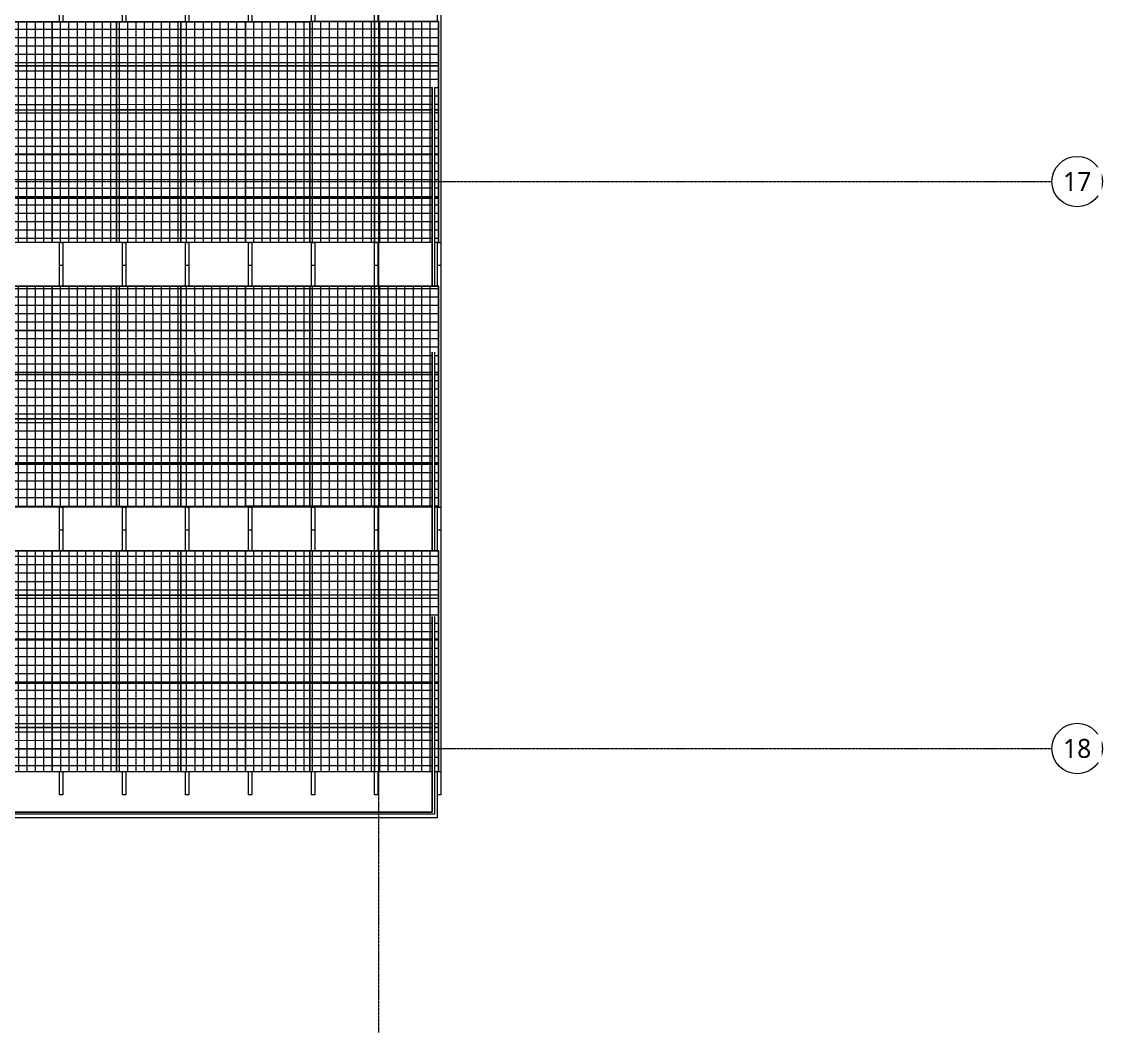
# Model space of a CAD drawing. Header units: inches. Extents: x -1714 to 1984, y -1043 to 970.
# Drawn here: x 955 to 1984, y -1043 to -80 of the extents above; entities that cross this region are included whole.
import ezdxf

# ---------------------------------------------------------------- set-up
doc = ezdxf.new("R2010")
doc.units = ezdxf.units.IN
doc.header["$MEASUREMENT"] = 0
doc.linetypes.add('Grid Line 1_2_', pattern=[0.875, 0.5, -0.125, 0.125, -0.125])
for name, color, linetype, lineweight in [('A-FLOR-HRAL', 11, 'Continuous', 9), ('A-ROOF', 132, 'Continuous', 13), ('E-ELEC-EQPM', 71, 'Continuous', 9), ('S-BEAM', 12, 'Continuous', 9), ('S-GRID', 1, 'Continuous', 9), ('S-GRID-IDEN', 1, 'Continuous', 9)]:
    doc.layers.add(name, color=color, linetype=linetype, lineweight=lineweight)
doc.styles.add('Trebuchet MS', font='trebuc.ttf', dxfattribs={"height": 18})
pattern_1 = [(0, (0, -0.022), (0, 7.97), []), (90, (0, -0.022), (-8, 5e-16), [])]

# ---------------------------------------------------------------- blocks, each defined once
blk = doc.blocks.new('PV Truss Beam 5 degrees 21 feet - PV Truss Beam 5 degrees 21 feet-1388190-L3')
at = {"layer": 'S-BEAM'}
for p, q in [((-126, 0), (-106.3, 0)), ((-126, 0), (-126, -3)), ((-106.3, -3), (-126, -3)), ((103.9, 0), (104, 0)), ((104, -3), (103.9, -3)), ((104, 0), (126, 0)), ((104, -3), (104, 0)), ((126, -3), (104, -3)), ((126, 0), (126, -3))]:
    blk.add_line(p, q, dxfattribs=at)
blk = doc.blocks.new('PV Truss Beam 5 degrees 21 feet - PV Truss Beam 5 degrees 21 feet-V6-L3')
at = {"layer": 'S-BEAM'}
for p, q in [((-126, 0), (104, 0)), ((-126, 0), (-126, -3)), ((-106.3, -3), (-126, -3)), ((104, -3), (103.9, -3)), ((104, 0), (126, 0)), ((104, -3), (104, 0)), ((126, -3), (104, -3)), ((126, 0), (126, -3))]:
    blk.add_line(p, q, dxfattribs=at)
blk = doc.blocks.new('PV Truss Beam 5 degrees 21 feet - PV Truss Beam 5 degrees 21 feet-1391015-L3')
at = {"layer": 'S-BEAM'}
for p, q in [((-126, 0), (-106.3, 0)), ((-126, 0), (-126, -3)), ((-106.3, -3), (-126, -3)), ((103.9, 0), (104, 0)), ((104, -3), (103.9, -3)), ((104, 0), (126, 0)), ((104, -3), (104, 0)), ((126, -3), (104, -3))]:
    blk.add_line(p, q, dxfattribs=at)
blk = doc.blocks.new('PV Truss Beam 5 degrees 21 feet - PV Truss Beam 5 degrees 21 feet-V7-L3')
at = {"layer": 'S-BEAM'}
for p, q in [((-126, 0), (104, 0)), ((-126, 0), (-126, -3)), ((-106.3, -3), (-126, -3)), ((104, -3), (103.9, -3)), ((104, 0), (126, 0)), ((104, -3), (104, 0)), ((126, -3), (104, -3))]:
    blk.add_line(p, q, dxfattribs=at)
blk = doc.blocks.new('PV Panel-Sunpower X22-360 5 degrees - PV Panel-Sunpower X22-360 5 degrees-V8-L3')
at = {"layer": 'E-ELEC-EQPM'}
h = blk.add_hatch(dxfattribs=at)
h.set_pattern_fill('FP_1', color=256, style=0, pattern_type=2)
h.set_pattern_definition(pattern_1)
h.paths.add_polyline_path([(0, 0), (61.4, 0), (61.4, 42), (0, 42), (0, 6.7)])
for p, q in [((61.4, 42), (0, 42)), ((0, 42), (0, 0)), ((61.4, 0), (61.4, 42)), ((0, 0), (61.4, 0))]:
    blk.add_line(p, q, dxfattribs=at)
blk = doc.blocks.new('PV Panel-Sunpower X22-360 5 degrees - PV Panel-Sunpower X22-360 5 degrees-V10-L3')
at = {"layer": 'E-ELEC-EQPM'}
h = blk.add_hatch(dxfattribs=at)
h.set_pattern_fill('FP_1', color=256, style=0, pattern_type=2)
h.set_pattern_definition(pattern_1)
h.paths.add_polyline_path([(0, 0), (61.4, 0), (61.4, 42), (0, 42), (0, 21.4)])
for p, q in [((61.4, 42), (0, 42)), ((0, 42), (0, 0)), ((0, 42), (61.4, 42)), ((0, 42), (0, 42)), ((61.4, 0), (61.4, 42)), ((61.4, 42), (61.4, 42)), ((0, 0), (61.4, 0))]:
    blk.add_line(p, q, dxfattribs=at)
blk = doc.blocks.new('PV Panel-Sunpower X22-360 5 degrees - PV Panel-Sunpower X22-360 5 degrees-V9-L3')
at = {"layer": 'E-ELEC-EQPM'}
h = blk.add_hatch(dxfattribs=at)
h.set_pattern_fill('FP_1', color=256, style=0, pattern_type=2)
h.set_pattern_definition(pattern_1)
h.paths.add_polyline_path([(0, 0), (61.4, 0), (61.4, 42), (0, 42), (0, 21.5)])
h = blk.add_hatch(dxfattribs=at)
h.set_pattern_fill('FP_2', color=256, style=0, pattern_type=2)
h.set_pattern_definition([(180, (24, 42.039), (-9e-17, -0.69725), []), (270, (24, 42.039), (8, 5e-16), [])])
h.paths.add_polyline_path([(61.4, 42), (61.4, 42), (0, 42), (0, 42)])
for p, q in [((61.4, 42), (0, 42)), ((0, 42), (0, 0)), ((0, 42), (61.4, 42)), ((0, 42), (0, 42)), ((61.4, 0), (61.4, 42)), ((61.4, 42), (61.4, 42)), ((0, 0), (61.4, 0))]:
    blk.add_line(p, q, dxfattribs=at)
blk = doc.blocks.new('PV Panel-Sunpower X22-360 5 degrees - PV Panel-Sunpower X22-360 5 degrees-V11-L3')
at = {"layer": 'E-ELEC-EQPM'}
h = blk.add_hatch(dxfattribs=at)
h.set_pattern_fill('FP_1', color=256, style=0, pattern_type=2)
h.set_pattern_definition(pattern_1)
h.paths.add_polyline_path([(0, 0), (55.2, 0), (55.2, 42), (0, 42)])
h.paths.add_polyline_path([(57.2, 0), (61.4, 0), (61.4, 42), (57.2, 42)])
for p, q in [((55.2, 42), (0, 42)), ((0, 42), (0, 0)), ((61.4, 42), (57.2, 42)), ((61.4, 0), (61.4, 42)), ((0, 0), (55.2, 0)), ((57.2, 0), (61.4, 0))]:
    blk.add_line(p, q, dxfattribs=at)
blk = doc.blocks.new('PV Panel-Sunpower X22-360 5 degrees - PV Panel-Sunpower X22-360 5 degrees-V12-L3')
at = {"layer": 'E-ELEC-EQPM'}
h = blk.add_hatch(dxfattribs=at)
h.set_pattern_fill('FP_1', color=256, style=0, pattern_type=2)
h.set_pattern_definition(pattern_1)
h.paths.add_polyline_path([(0, 0), (55.2, 0), (55.2, 42), (0, 42)])
h.paths.add_polyline_path([(57.2, 0), (61.4, 0), (61.4, 42), (57.2, 42)])
for p, q in [((55.2, 42), (0, 42)), ((0, 42), (0, 0)), ((61.4, 42), (57.2, 42)), ((61.4, 0), (61.4, 42)), ((0, 0), (55.2, 0)), ((57.2, 0), (61.4, 0))]:
    blk.add_line(p, q, dxfattribs=at)
blk = doc.blocks.new('PV Panel-Sunpower X22-360 5 degrees - PV Panel-Sunpower X22-360 5 degrees-V13-L3')
at = {"layer": 'E-ELEC-EQPM'}
h = blk.add_hatch(dxfattribs=at)
h.set_pattern_fill('FP_1', color=256, style=0, pattern_type=2)
h.set_pattern_definition(pattern_1)
h.paths.add_polyline_path([(0, 0), (55.2, 0), (55.2, 42), (0, 42)])
h.paths.add_polyline_path([(57.2, 0), (61.4, 0), (61.4, 42), (57.2, 42)])
for p, q in [((55.2, 42), (0, 42)), ((0, 42), (0, 0)), ((61.4, 42), (57.2, 42)), ((61.4, 0), (61.4, 42)), ((0, 0), (55.2, 0)), ((57.2, 0), (61.4, 0))]:
    blk.add_line(p, q, dxfattribs=at)
blk = doc.blocks.new('PV Panel-Sunpower X22-360 5 degrees - PV Panel-Sunpower X22-360 5 degrees-V14-L3')
at = {"layer": 'E-ELEC-EQPM'}
h = blk.add_hatch(dxfattribs=at)
h.set_pattern_fill('FP_1', color=256, style=0, pattern_type=2)
h.set_pattern_definition(pattern_1)
h.paths.add_polyline_path([(0, 0), (55.2, 0), (55.2, 21.4), (57.2, 21.4), (57.2, 0), (61.4, 0), (61.4, 42), (0, 42), (0, 21.3)])
for p, q in [((61.4, 42), (0, 42)), ((0, 42), (0, 0)), ((61.4, 0), (61.4, 42)), ((0, 0), (55.2, 0)), ((57.2, 0), (61.4, 0))]:
    blk.add_line(p, q, dxfattribs=at)
blk = doc.blocks.new('PV Panel-Sunpower X22-360 5 degrees - PV Panel-Sunpower X22-360 5 degrees-V16-L3')
at = {"layer": 'E-ELEC-EQPM'}
h = blk.add_hatch(dxfattribs=at)
h.set_pattern_fill('FP_1', color=256, style=0, pattern_type=2)
h.set_pattern_definition(pattern_1)
h.paths.add_polyline_path([(0, 0), (55.2, 0), (55.2, 42), (0, 42)])
h.paths.add_polyline_path([(57.2, 0), (61.4, 0), (61.4, 42), (57.2, 42)])
for p, q in [((55.2, 42), (0, 42)), ((0, 42), (0, 0)), ((61.4, 42), (57.2, 42)), ((61.4, 0), (61.4, 42)), ((0, 0), (55.2, 0)), ((57.2, 0), (61.4, 0))]:
    blk.add_line(p, q, dxfattribs=at)
blk = doc.blocks.new('PV Panel-Sunpower X22-360 5 degrees - PV Panel-Sunpower X22-360 5 degrees-V17-L3')
at = {"layer": 'E-ELEC-EQPM'}
h = blk.add_hatch(dxfattribs=at)
h.set_pattern_fill('FP_1', color=256, style=0, pattern_type=2)
h.set_pattern_definition(pattern_1)
h.paths.add_polyline_path([(0, 0), (55.2, 0), (55.2, 42), (0, 42)])
h.paths.add_polyline_path([(57.2, 0), (61.4, 0), (61.4, 42), (57.2, 42)])
for p, q in [((55.2, 42), (0, 42)), ((0, 42), (0, 0)), ((61.4, 42), (57.2, 42)), ((61.4, 0), (61.4, 42)), ((0, 0), (55.2, 0)), ((57.2, 0), (61.4, 0))]:
    blk.add_line(p, q, dxfattribs=at)
blk = doc.blocks.new('PV Panel-Sunpower X22-360 5 degrees - PV Panel-Sunpower X22-360 5 degrees-V18-L3')
at = {"layer": 'E-ELEC-EQPM'}
h = blk.add_hatch(dxfattribs=at)
h.set_pattern_fill('FP_1', color=256, style=0, pattern_type=2)
h.set_pattern_definition(pattern_1)
h.paths.add_polyline_path([(0, 0), (55.2, 0), (55.3, 42), (0, 42)])
h.paths.add_polyline_path([(57.2, 0), (61.4, 0), (61.4, 42), (57.3, 42)])
for p, q in [((55.3, 42), (0, 42)), ((0, 42), (0, 0)), ((61.4, 42), (57.3, 42)), ((61.4, 0), (61.4, 42)), ((0, 0), (55.2, 0)), ((57.2, 0), (61.4, 0))]:
    blk.add_line(p, q, dxfattribs=at)
blk = doc.blocks.new('PV Panel-Sunpower X22-360 5 degrees - PV Panel-Sunpower X22-360 5 degrees-V19-L3')
at = {"layer": 'E-ELEC-EQPM'}
h = blk.add_hatch(dxfattribs=at)
h.set_pattern_fill('FP_1', color=256, style=0, pattern_type=2)
h.set_pattern_definition(pattern_1)
h.paths.add_polyline_path([(0, 0), (55.3, 0), (55.3, 21.4), (57.3, 21.4), (57.3, 0), (61.4, 0), (61.4, 42), (0, 42), (0, 9.1)])
for p, q in [((61.4, 42), (0, 42)), ((0, 42), (0, 0)), ((61.4, 0), (61.4, 42)), ((0, 0), (55.3, 0)), ((57.3, 0), (61.4, 0))]:
    blk.add_line(p, q, dxfattribs=at)
blk = doc.blocks.new('PV Truss Beam 5 degrees 21 feet - PV Truss Beam 5 degrees 21 feet-1391016-L3')
at = {"layer": 'S-BEAM'}
for p, q in [((-126, 0), (-106.3, 0)), ((-126, 0), (-126, -3)), ((-106.3, -3), (-126, -3)), ((103.9, 0), (104, 0)), ((104, -3), (103.9, -3)), ((104, 0), (126, 0)), ((104, -3), (104, 0)), ((126, -3), (104, -3))]:
    blk.add_line(p, q, dxfattribs=at)
blk = doc.blocks.new('PV Truss Beam 5 degrees 21 feet - PV Truss Beam 5 degrees 21 feet-V20-L3')
at = {"layer": 'S-BEAM'}
for p, q in [((-126, 0), (104, 0)), ((-126, 0), (-126, -3)), ((-106.3, -3), (-126, -3)), ((104, -3), (103.9, -3)), ((104, 0), (126, 0)), ((104, -3), (104, 0)), ((126, -3), (104, -3))]:
    blk.add_line(p, q, dxfattribs=at)
blk = doc.blocks.new('Top Rail Type - Top Rail_Internal_-1430160-L3')
at = {"layer": 'A-FLOR-HRAL'}
for p, q in [((1346.1, -332.5), (1346.1, -143.2)), ((1348.1, -143.2), (1348.1, -332.5)), ((1346.1, -584.5), (1346.1, -395.2)), ((1348.1, -395.2), (1348.1, -584.5)), ((1346.1, -833.4), (1346.1, -647.2)), ((1348.1, -647.2), (1348.1, -835.4)), ((-1459.9, -833.4), (1346.1, -833.4)), ((1348.1, -835.4), (-1461.9, -835.4))]:
    blk.add_line(p, q, dxfattribs=at)
blk = doc.blocks.new('Top Rail Type - Top Rail_Internal_-V46-L3')
at = {"layer": 'A-FLOR-HRAL'}
for p, q in [((1346.1, -143.2), (1346.1, -332.5)), ((1348.1, -143.2), (1348.1, -332.5)), ((1346.1, -395.2), (1346.1, -584.5)), ((1348.1, -395.2), (1348.1, -584.5)), ((1346.1, -647.2), (1346.1, -833.4)), ((1348.1, -647.2), (1348.1, -835.4)), ((1346.1, -833.4), (-1459.9, -833.4)), ((1348.1, -835.4), (-1461.9, -835.4))]:
    blk.add_line(p, q, dxfattribs=at)
blk = doc.blocks.new('Grid - Grid Head - Circle-50561-L3')
at = {"layer": 'S-GRID-IDEN'}
blk.add_circle((0, 0), 0.25, dxfattribs=at)

msp = doc.modelspace()

# ---------------------------------------------------------------- linework, layer by layer
at = {"layer": 'A-ROOF'}
for p, q in [((1351.1, -838.4), (1351.1, -816.8)), ((-1464.9, -838.4), (1351.1, -838.4))]:
    msp.add_line(p, q, dxfattribs=at)
at = {"layer": 'S-GRID', "linetype": 'Grid Line 1_2_'}
for p, q in [((1295.1, -1043.2), (1295.1, 921.9)), ((-1714.2, -232.8), (1936.3, -232.8)), ((-1714.2, -772.8), (1936.3, -772.8))]:
    msp.add_line(p, q, dxfattribs=at)

# ---------------------------------------------------------------- block references
at = {"layer": 'A-FLOR-HRAL'}
for name in ['Top Rail Type - Top Rail_Internal_-1430160-L3', 'Top Rail Type - Top Rail_Internal_-V46-L3']:
    msp.add_blockref(name, (0, 0), dxfattribs=at)
at = {"layer": 'E-ELEC-EQPM', "rotation": 0.007778619293406285}
for name, p in [('PV Panel-Sunpower X22-360 5 degrees - PV Panel-Sunpower X22-360 5 degrees-V10-L3', (922.5, -122.6)), ('PV Panel-Sunpower X22-360 5 degrees - PV Panel-Sunpower X22-360 5 degrees-V9-L3', (983.9, -122.6)), ('PV Panel-Sunpower X22-360 5 degrees - PV Panel-Sunpower X22-360 5 degrees-V9-L3', (1045.3, -122.6)), ('PV Panel-Sunpower X22-360 5 degrees - PV Panel-Sunpower X22-360 5 degrees-V10-L3', (1106.7, -122.6)), ('PV Panel-Sunpower X22-360 5 degrees - PV Panel-Sunpower X22-360 5 degrees-V9-L3', (1168.1, -122.6)), ('PV Panel-Sunpower X22-360 5 degrees - PV Panel-Sunpower X22-360 5 degrees-V10-L3', (1229.5, -122.5)), ('PV Panel-Sunpower X22-360 5 degrees - PV Panel-Sunpower X22-360 5 degrees-V9-L3', (1290.9, -122.5)), ('PV Panel-Sunpower X22-360 5 degrees - PV Panel-Sunpower X22-360 5 degrees-V8-L3', (922.5, -164.6)), ('PV Panel-Sunpower X22-360 5 degrees - PV Panel-Sunpower X22-360 5 degrees-V8-L3', (983.9, -164.6)), ('PV Panel-Sunpower X22-360 5 degrees - PV Panel-Sunpower X22-360 5 degrees-V8-L3', (1045.3, -164.6)), ('PV Panel-Sunpower X22-360 5 degrees - PV Panel-Sunpower X22-360 5 degrees-V8-L3', (1106.7, -164.6)), ('PV Panel-Sunpower X22-360 5 degrees - PV Panel-Sunpower X22-360 5 degrees-V8-L3', (1168.1, -164.6)), ('PV Panel-Sunpower X22-360 5 degrees - PV Panel-Sunpower X22-360 5 degrees-V8-L3', (1229.5, -164.6)), ('PV Panel-Sunpower X22-360 5 degrees - PV Panel-Sunpower X22-360 5 degrees-V19-L3', (1290.9, -164.6)), ('PV Panel-Sunpower X22-360 5 degrees - PV Panel-Sunpower X22-360 5 degrees-V8-L3', (922.5, -206.7)), ('PV Panel-Sunpower X22-360 5 degrees - PV Panel-Sunpower X22-360 5 degrees-V8-L3', (983.9, -206.7)), ('PV Panel-Sunpower X22-360 5 degrees - PV Panel-Sunpower X22-360 5 degrees-V8-L3', (1045.3, -206.6)), ('PV Panel-Sunpower X22-360 5 degrees - PV Panel-Sunpower X22-360 5 degrees-V8-L3', (1106.7, -206.6)), ('PV Panel-Sunpower X22-360 5 degrees - PV Panel-Sunpower X22-360 5 degrees-V8-L3', (1168.1, -206.6)), ('PV Panel-Sunpower X22-360 5 degrees - PV Panel-Sunpower X22-360 5 degrees-V8-L3', (1229.5, -206.6)), ('PV Panel-Sunpower X22-360 5 degrees - PV Panel-Sunpower X22-360 5 degrees-V18-L3', (1290.9, -206.6)), ('PV Panel-Sunpower X22-360 5 degrees - PV Panel-Sunpower X22-360 5 degrees-V8-L3', (922.5, -248.7)), ('PV Panel-Sunpower X22-360 5 degrees - PV Panel-Sunpower X22-360 5 degrees-V8-L3', (983.9, -248.7)), ('PV Panel-Sunpower X22-360 5 degrees - PV Panel-Sunpower X22-360 5 degrees-V8-L3', (1045.3, -248.7)), ('PV Panel-Sunpower X22-360 5 degrees - PV Panel-Sunpower X22-360 5 degrees-V8-L3', (1106.7, -248.7)), ('PV Panel-Sunpower X22-360 5 degrees - PV Panel-Sunpower X22-360 5 degrees-V8-L3', (1168.1, -248.7)), ('PV Panel-Sunpower X22-360 5 degrees - PV Panel-Sunpower X22-360 5 degrees-V8-L3', (1229.5, -248.7)), ('PV Panel-Sunpower X22-360 5 degrees - PV Panel-Sunpower X22-360 5 degrees-V16-L3', (1290.9, -248.7)), ('PV Panel-Sunpower X22-360 5 degrees - PV Panel-Sunpower X22-360 5 degrees-V8-L3', (922.5, -290.7)), ('PV Panel-Sunpower X22-360 5 degrees - PV Panel-Sunpower X22-360 5 degrees-V8-L3', (983.9, -290.7)), ('PV Panel-Sunpower X22-360 5 degrees - PV Panel-Sunpower X22-360 5 degrees-V8-L3', (1045.3, -290.7)), ('PV Panel-Sunpower X22-360 5 degrees - PV Panel-Sunpower X22-360 5 degrees-V8-L3', (1106.7, -290.7)), ('PV Panel-Sunpower X22-360 5 degrees - PV Panel-Sunpower X22-360 5 degrees-V8-L3', (1168.1, -290.7)), ('PV Panel-Sunpower X22-360 5 degrees - PV Panel-Sunpower X22-360 5 degrees-V8-L3', (1229.5, -290.7)), ('PV Panel-Sunpower X22-360 5 degrees - PV Panel-Sunpower X22-360 5 degrees-V17-L3', (1290.9, -290.7)), ('PV Panel-Sunpower X22-360 5 degrees - PV Panel-Sunpower X22-360 5 degrees-V10-L3', (922.5, -374.6)), ('PV Panel-Sunpower X22-360 5 degrees - PV Panel-Sunpower X22-360 5 degrees-V9-L3', (983.9, -374.6)), ('PV Panel-Sunpower X22-360 5 degrees - PV Panel-Sunpower X22-360 5 degrees-V9-L3', (1045.3, -374.6)), ('PV Panel-Sunpower X22-360 5 degrees - PV Panel-Sunpower X22-360 5 degrees-V10-L3', (1106.7, -374.6)), ('PV Panel-Sunpower X22-360 5 degrees - PV Panel-Sunpower X22-360 5 degrees-V9-L3', (1168.1, -374.6)), ('PV Panel-Sunpower X22-360 5 degrees - PV Panel-Sunpower X22-360 5 degrees-V10-L3', (1229.5, -374.5)), ('PV Panel-Sunpower X22-360 5 degrees - PV Panel-Sunpower X22-360 5 degrees-V9-L3', (1290.9, -374.5)), ('PV Panel-Sunpower X22-360 5 degrees - PV Panel-Sunpower X22-360 5 degrees-V8-L3', (922.5, -416.6)), ('PV Panel-Sunpower X22-360 5 degrees - PV Panel-Sunpower X22-360 5 degrees-V8-L3', (983.9, -416.6)), ('PV Panel-Sunpower X22-360 5 degrees - PV Panel-Sunpower X22-360 5 degrees-V8-L3', (1045.3, -416.6)), ('PV Panel-Sunpower X22-360 5 degrees - PV Panel-Sunpower X22-360 5 degrees-V8-L3', (1106.7, -416.6)), ('PV Panel-Sunpower X22-360 5 degrees - PV Panel-Sunpower X22-360 5 degrees-V8-L3', (1168.1, -416.6)), ('PV Panel-Sunpower X22-360 5 degrees - PV Panel-Sunpower X22-360 5 degrees-V8-L3', (1229.5, -416.6)), ('PV Panel-Sunpower X22-360 5 degrees - PV Panel-Sunpower X22-360 5 degrees-V19-L3', (1290.9, -416.6)), ('PV Panel-Sunpower X22-360 5 degrees - PV Panel-Sunpower X22-360 5 degrees-V8-L3', (922.5, -458.7)), ('PV Panel-Sunpower X22-360 5 degrees - PV Panel-Sunpower X22-360 5 degrees-V8-L3', (983.9, -458.7)), ('PV Panel-Sunpower X22-360 5 degrees - PV Panel-Sunpower X22-360 5 degrees-V8-L3', (1045.3, -458.6)), ('PV Panel-Sunpower X22-360 5 degrees - PV Panel-Sunpower X22-360 5 degrees-V8-L3', (1106.7, -458.6)), ('PV Panel-Sunpower X22-360 5 degrees - PV Panel-Sunpower X22-360 5 degrees-V8-L3', (1168.1, -458.6)), ('PV Panel-Sunpower X22-360 5 degrees - PV Panel-Sunpower X22-360 5 degrees-V8-L3', (1229.5, -458.6)), ('PV Panel-Sunpower X22-360 5 degrees - PV Panel-Sunpower X22-360 5 degrees-V18-L3', (1290.9, -458.6)), ('PV Panel-Sunpower X22-360 5 degrees - PV Panel-Sunpower X22-360 5 degrees-V8-L3', (922.5, -500.7)), ('PV Panel-Sunpower X22-360 5 degrees - PV Panel-Sunpower X22-360 5 degrees-V8-L3', (983.9, -500.7)), ('PV Panel-Sunpower X22-360 5 degrees - PV Panel-Sunpower X22-360 5 degrees-V8-L3', (1045.3, -500.7)), ('PV Panel-Sunpower X22-360 5 degrees - PV Panel-Sunpower X22-360 5 degrees-V8-L3', (1106.7, -500.7)), ('PV Panel-Sunpower X22-360 5 degrees - PV Panel-Sunpower X22-360 5 degrees-V8-L3', (1168.1, -500.7)), ('PV Panel-Sunpower X22-360 5 degrees - PV Panel-Sunpower X22-360 5 degrees-V8-L3', (1229.5, -500.7)), ('PV Panel-Sunpower X22-360 5 degrees - PV Panel-Sunpower X22-360 5 degrees-V16-L3', (1290.9, -500.7)), ('PV Panel-Sunpower X22-360 5 degrees - PV Panel-Sunpower X22-360 5 degrees-V8-L3', (922.5, -542.7)), ('PV Panel-Sunpower X22-360 5 degrees - PV Panel-Sunpower X22-360 5 degrees-V8-L3', (983.9, -542.7)), ('PV Panel-Sunpower X22-360 5 degrees - PV Panel-Sunpower X22-360 5 degrees-V8-L3', (1045.3, -542.7)), ('PV Panel-Sunpower X22-360 5 degrees - PV Panel-Sunpower X22-360 5 degrees-V8-L3', (1106.7, -542.7)), ('PV Panel-Sunpower X22-360 5 degrees - PV Panel-Sunpower X22-360 5 degrees-V8-L3', (1168.1, -542.7)), ('PV Panel-Sunpower X22-360 5 degrees - PV Panel-Sunpower X22-360 5 degrees-V8-L3', (1229.5, -542.7)), ('PV Panel-Sunpower X22-360 5 degrees - PV Panel-Sunpower X22-360 5 degrees-V17-L3', (1290.9, -542.7)), ('PV Panel-Sunpower X22-360 5 degrees - PV Panel-Sunpower X22-360 5 degrees-V10-L3', (922.5, -626.6)), ('PV Panel-Sunpower X22-360 5 degrees - PV Panel-Sunpower X22-360 5 degrees-V9-L3', (983.9, -626.6)), ('PV Panel-Sunpower X22-360 5 degrees - PV Panel-Sunpower X22-360 5 degrees-V9-L3', (1045.3, -626.6)), ('PV Panel-Sunpower X22-360 5 degrees - PV Panel-Sunpower X22-360 5 degrees-V10-L3', (1106.7, -626.6)), ('PV Panel-Sunpower X22-360 5 degrees - PV Panel-Sunpower X22-360 5 degrees-V9-L3', (1168.1, -626.6)), ('PV Panel-Sunpower X22-360 5 degrees - PV Panel-Sunpower X22-360 5 degrees-V10-L3', (1229.5, -626.5)), ('PV Panel-Sunpower X22-360 5 degrees - PV Panel-Sunpower X22-360 5 degrees-V9-L3', (1290.9, -626.5)), ('PV Panel-Sunpower X22-360 5 degrees - PV Panel-Sunpower X22-360 5 degrees-V8-L3', (922.5, -668.6)), ('PV Panel-Sunpower X22-360 5 degrees - PV Panel-Sunpower X22-360 5 degrees-V8-L3', (983.9, -668.6)), ('PV Panel-Sunpower X22-360 5 degrees - PV Panel-Sunpower X22-360 5 degrees-V8-L3', (1045.3, -668.6)), ('PV Panel-Sunpower X22-360 5 degrees - PV Panel-Sunpower X22-360 5 degrees-V8-L3', (1106.7, -668.6)), ('PV Panel-Sunpower X22-360 5 degrees - PV Panel-Sunpower X22-360 5 degrees-V8-L3', (1168.1, -668.6)), ('PV Panel-Sunpower X22-360 5 degrees - PV Panel-Sunpower X22-360 5 degrees-V8-L3', (1229.5, -668.6)), ('PV Panel-Sunpower X22-360 5 degrees - PV Panel-Sunpower X22-360 5 degrees-V14-L3', (1290.9, -668.6)), ('PV Panel-Sunpower X22-360 5 degrees - PV Panel-Sunpower X22-360 5 degrees-V8-L3', (922.5, -710.7)), ('PV Panel-Sunpower X22-360 5 degrees - PV Panel-Sunpower X22-360 5 degrees-V8-L3', (983.9, -710.7)), ('PV Panel-Sunpower X22-360 5 degrees - PV Panel-Sunpower X22-360 5 degrees-V8-L3', (1045.3, -710.6)), ('PV Panel-Sunpower X22-360 5 degrees - PV Panel-Sunpower X22-360 5 degrees-V8-L3', (1106.7, -710.6)), ('PV Panel-Sunpower X22-360 5 degrees - PV Panel-Sunpower X22-360 5 degrees-V8-L3', (1168.1, -710.6)), ('PV Panel-Sunpower X22-360 5 degrees - PV Panel-Sunpower X22-360 5 degrees-V8-L3', (1229.5, -710.6)), ('PV Panel-Sunpower X22-360 5 degrees - PV Panel-Sunpower X22-360 5 degrees-V13-L3', (1290.9, -710.6)), ('PV Panel-Sunpower X22-360 5 degrees - PV Panel-Sunpower X22-360 5 degrees-V8-L3', (922.5, -752.7)), ('PV Panel-Sunpower X22-360 5 degrees - PV Panel-Sunpower X22-360 5 degrees-V8-L3', (983.9, -752.7)), ('PV Panel-Sunpower X22-360 5 degrees - PV Panel-Sunpower X22-360 5 degrees-V8-L3', (1045.3, -752.7)), ('PV Panel-Sunpower X22-360 5 degrees - PV Panel-Sunpower X22-360 5 degrees-V8-L3', (1106.7, -752.7)), ('PV Panel-Sunpower X22-360 5 degrees - PV Panel-Sunpower X22-360 5 degrees-V8-L3', (1168.1, -752.7)), ('PV Panel-Sunpower X22-360 5 degrees - PV Panel-Sunpower X22-360 5 degrees-V8-L3', (1229.5, -752.7)), ('PV Panel-Sunpower X22-360 5 degrees - PV Panel-Sunpower X22-360 5 degrees-V11-L3', (1290.9, -752.7)), ('PV Panel-Sunpower X22-360 5 degrees - PV Panel-Sunpower X22-360 5 degrees-V8-L3', (922.5, -794.7)), ('PV Panel-Sunpower X22-360 5 degrees - PV Panel-Sunpower X22-360 5 degrees-V8-L3', (983.9, -794.7)), ('PV Panel-Sunpower X22-360 5 degrees - PV Panel-Sunpower X22-360 5 degrees-V8-L3', (1045.3, -794.7)), ('PV Panel-Sunpower X22-360 5 degrees - PV Panel-Sunpower X22-360 5 degrees-V8-L3', (1106.7, -794.7)), ('PV Panel-Sunpower X22-360 5 degrees - PV Panel-Sunpower X22-360 5 degrees-V8-L3', (1168.1, -794.7)), ('PV Panel-Sunpower X22-360 5 degrees - PV Panel-Sunpower X22-360 5 degrees-V8-L3', (1229.5, -794.7)), ('PV Panel-Sunpower X22-360 5 degrees - PV Panel-Sunpower X22-360 5 degrees-V12-L3', (1290.9, -794.7))]:
    msp.add_blockref(name, p, dxfattribs=at)
at = {"layer": 'S-BEAM', "rotation": 270.0077786193187}
for name, p in [('PV Truss Beam 5 degrees 21 feet - PV Truss Beam 5 degrees 21 feet-1391016-L3', (994.1, -186.8)), ('PV Truss Beam 5 degrees 21 feet - PV Truss Beam 5 degrees 21 feet-1391016-L3', (1054.1, -186.8)), ('PV Truss Beam 5 degrees 21 feet - PV Truss Beam 5 degrees 21 feet-1391016-L3', (1114.1, -186.8)), ('PV Truss Beam 5 degrees 21 feet - PV Truss Beam 5 degrees 21 feet-1391016-L3', (1174.1, -186.8)), ('PV Truss Beam 5 degrees 21 feet - PV Truss Beam 5 degrees 21 feet-1391016-L3', (1234.1, -186.8)), ('PV Truss Beam 5 degrees 21 feet - PV Truss Beam 5 degrees 21 feet-1391016-L3', (1294.1, -186.8)), ('PV Truss Beam 5 degrees 21 feet - PV Truss Beam 5 degrees 21 feet-V20-L3', (1354.1, -186.8)), ('PV Truss Beam 5 degrees 21 feet - PV Truss Beam 5 degrees 21 feet-1391015-L3', (994.1, -438.8)), ('PV Truss Beam 5 degrees 21 feet - PV Truss Beam 5 degrees 21 feet-1391015-L3', (1054.1, -438.8)), ('PV Truss Beam 5 degrees 21 feet - PV Truss Beam 5 degrees 21 feet-1391015-L3', (1114.1, -438.8)), ('PV Truss Beam 5 degrees 21 feet - PV Truss Beam 5 degrees 21 feet-1391015-L3', (1174.1, -438.8)), ('PV Truss Beam 5 degrees 21 feet - PV Truss Beam 5 degrees 21 feet-1391015-L3', (1234.1, -438.8)), ('PV Truss Beam 5 degrees 21 feet - PV Truss Beam 5 degrees 21 feet-1391015-L3', (1294.1, -438.8)), ('PV Truss Beam 5 degrees 21 feet - PV Truss Beam 5 degrees 21 feet-V7-L3', (1354.1, -438.8)), ('PV Truss Beam 5 degrees 21 feet - PV Truss Beam 5 degrees 21 feet-1388190-L3', (994.1, -690.8)), ('PV Truss Beam 5 degrees 21 feet - PV Truss Beam 5 degrees 21 feet-1388190-L3', (1054.1, -690.8)), ('PV Truss Beam 5 degrees 21 feet - PV Truss Beam 5 degrees 21 feet-1388190-L3', (1114.1, -690.8)), ('PV Truss Beam 5 degrees 21 feet - PV Truss Beam 5 degrees 21 feet-1388190-L3', (1174.1, -690.8)), ('PV Truss Beam 5 degrees 21 feet - PV Truss Beam 5 degrees 21 feet-1388190-L3', (1234.1, -690.8)), ('PV Truss Beam 5 degrees 21 feet - PV Truss Beam 5 degrees 21 feet-1388190-L3', (1294.1, -690.8)), ('PV Truss Beam 5 degrees 21 feet - PV Truss Beam 5 degrees 21 feet-V6-L3', (1354.1, -690.8))]:
    msp.add_blockref(name, p, dxfattribs=at)
at = {"layer": 'S-GRID-IDEN', "xscale": 95.99999999999994, "yscale": 95.99999999999994, "zscale": 95.99999999999994, "rotation": 269.9999999999994}
for p in [(1960.3, -232.8), (1960.3, -772.8)]:
    msp.add_blockref('Grid - Grid Head - Circle-50561-L3', p, dxfattribs=at)

# ---------------------------------------------------------------- next in the draw order: texts
at = {"layer": 'S-GRID-IDEN', "char_height": 18, "width": 32.118, "attachment_point": 1, "style": 'Trebuchet MS', "bg_fill": 3, "box_fill_scale": 1.25, "bg_fill_color": 256, "bg_fill_true_color": 13158600, "bg_fill_transparency": 0}
for s, insert in [('17', (1946.9, -223.7)), ('18', (1946.9, -763.7))]:
    msp.add_mtext(s, dxfattribs=dict(at, insert=insert))

doc.saveas('drawing.dxf')
